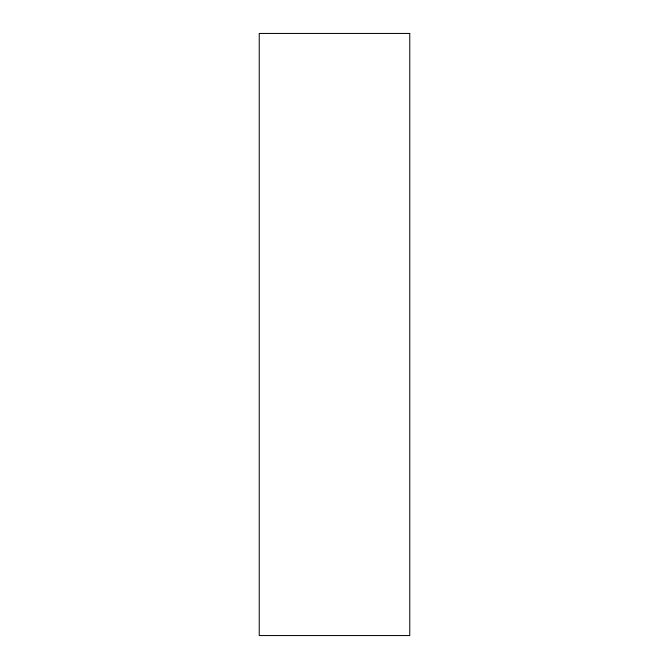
<?xml version="1.0" encoding="UTF-8"?>
<svg xmlns="http://www.w3.org/2000/svg" width="669" height="669" viewBox="0 0 669 669"><rect width="100%" height="100%" fill="white"/><g stroke="black" fill="none" stroke-linecap="round" stroke-linejoin="round"><path stroke-width="1" d="M409.763 33.45L259.238 33.45L259.238 635.55L409.763 635.55L409.763 33.45"/></g></svg>
